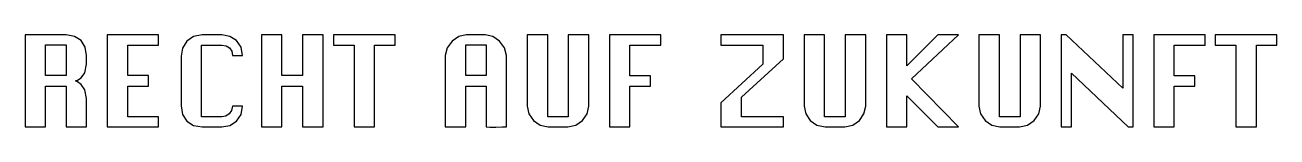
# Model space of a CAD drawing. Extents: x 16 to 195, y 270 to 283.
import ezdxf

# ---------------------------------------------------------------- set-up
doc = ezdxf.new("R2010")
doc.units = 0

msp = doc.modelspace()

# ---------------------------------------------------------------- linework, layer by layer
at = {"layer": 'Layer 1', "color": 7}
for points in [[(15.631503, 269.895275), (18.558962, 269.895275), (18.558962, 275.76783), (21.504057, 275.76783), (21.504057, 269.895275), (24.431517, 269.895275), (24.431517, 273.986665), (24.184623, 275.221136), (23.637929, 275.997089), (23.10887, 276.402701), (22.861975, 276.526148), (23.10887, 276.614328), (23.637929, 276.949399), (24.184623, 277.672446), (24.431517, 278.906917), (24.431517, 280.176659), (24.219894, 281.375859), (23.637929, 282.31053), (22.703258, 282.91013), (21.504057, 283.12175), (15.631503, 283.12175), (15.631503, 269.895275)], [(55.310889, 283.12175), (55.310889, 277.26683), (52.365794, 277.26683), (52.365794, 283.12175), (49.438334, 283.12175), (49.438334, 269.895275), (52.365794, 269.895275), (52.365794, 275.76783), (55.310889, 275.76783), (55.310889, 269.895275), (58.238349, 269.895275), (58.238349, 283.12175), (55.310889, 283.12175)], [(105.060032, 275.76783), (105.060032, 277.249195), (102.114932, 277.249195), (102.114932, 281.65802), (106.523762, 281.65802), (106.523762, 283.12175), (99.187474, 283.12175), (99.187474, 269.895275), (102.114932, 269.895275), (102.114932, 275.76783), (105.060032, 275.76783)], [(182.866852, 275.76783), (182.866852, 277.249195), (179.921762, 277.249195), (179.921762, 281.65802), (184.330582, 281.65802), (184.330582, 283.12175), (176.994302, 283.12175), (176.994302, 269.895275), (179.921762, 269.895275), (179.921762, 275.76783), (182.866852, 275.76783)]]:
    msp.add_lwpolyline(points, close=True, dxfattribs=at)
for points in [[(33.266799, 275.76783), (33.266799, 277.26683), (30.321704, 277.26683), (30.321704, 281.65802), (34.730529, 281.65802), (34.730529, 283.12175), (27.394245, 283.12175), (27.394245, 269.895275), (34.730529, 269.895275), (34.730529, 271.37664), (30.321704, 271.37664), (30.321704, 275.76783), (33.266799, 275.76783)], [(43.759771, 283.12175), (40.973394, 283.12175), (39.738923, 282.874856), (38.768981, 282.204714), (38.151746, 281.234773), (37.940122, 280.088478), (37.940122, 272.946182), (38.151746, 271.711711), (38.768981, 270.74177), (39.738923, 270.106899), (40.973394, 269.895275), (43.759771, 269.895275), (44.923701, 270.106899), (45.876007, 270.724134), (46.510878, 271.67644), (46.740137, 272.875641), (45.294042, 272.875641), (45.170595, 272.258405), (44.835525, 271.782252), (44.341736, 271.464817), (43.759771, 271.359005), (40.867582, 271.359005), (40.867582, 281.65802), (43.759771, 281.65802), (44.381416, 281.556617), (44.870795, 281.252408), (45.18823, 280.785073), (45.294042, 280.15902), (46.740137, 280.15902), (46.510878, 281.375855), (45.876007, 282.310526), (44.923701, 282.910126), (43.759771, 283.12175), (43.759771, 283.12175)], [(68.537364, 283.12175), (59.719714, 283.12175), (59.719714, 281.65802), (62.664809, 281.65802), (62.664809, 269.895275), (65.592268, 269.895275), (65.592268, 281.65802), (68.537364, 281.65802), (68.537364, 283.12175)], [(78.712893, 283.12175), (77.654775, 282.874856), (76.684833, 282.22235), (75.979421, 281.270043), (75.714892, 280.141384), (75.714892, 269.895275), (78.642351, 269.895275), (78.642351, 275.76783), (81.534541, 275.76783), (81.534541, 269.895275), (82.081235, 269.877635), (82.945365, 269.877635), (83.844765, 269.895275), (84.479636, 269.895275), (84.479636, 280.141384), (84.197471, 281.252408), (83.474424, 282.204714), (82.504482, 282.874856), (81.428729, 283.12175), (78.712893, 283.12175)], [(90.352193, 283.12175), (87.424733, 283.12175), (87.424733, 272.875641), (87.653992, 271.764617), (88.306498, 270.812311), (89.258804, 270.142169), (90.422734, 269.895275), (93.226746, 269.895275), (94.390676, 270.142169), (95.342982, 270.812311), (95.977853, 271.764617), (96.224747, 272.875641), (96.224747, 283.12175), (93.297288, 283.12175), (93.297288, 271.359005), (90.352193, 271.359005), (90.352193, 283.12175)], [(124.053212, 283.12175), (115.112112, 283.12175), (115.112112, 281.65802), (121.125752, 281.65802), (121.125752, 278.906913), (115.112112, 273.387064), (115.112112, 269.895275), (124.053212, 269.895275), (124.053212, 271.37664), (118.039572, 271.37664), (118.039572, 274.198288), (124.053212, 279.700502), (124.053212, 283.12175)], [(129.943382, 283.12175), (127.015922, 283.12175), (127.015922, 272.875641), (127.245182, 271.764617), (127.897692, 270.812311), (128.850002, 270.142169), (130.013932, 269.895275), (132.817942, 269.895275), (133.981872, 270.142169), (134.934172, 270.812311), (135.569052, 271.764617), (135.815942, 272.875641), (135.815942, 283.12175), (132.888482, 283.12175), (132.888482, 271.359005), (129.943382, 271.359005), (129.943382, 283.12175)], [(146.114952, 283.12175), (141.706132, 278.677654), (141.706132, 283.12175), (138.778672, 283.12175), (138.778672, 269.895275), (141.706132, 269.895275), (141.706132, 274.357006), (146.114952, 269.895275), (149.060052, 269.895275), (142.376272, 276.790677), (149.060052, 283.12175), (146.114952, 283.12175)], [(154.932562, 283.12175), (152.005102, 283.12175), (152.005102, 272.875641), (152.234362, 271.764617), (152.886862, 270.812311), (153.839172, 270.142169), (155.003102, 269.895275), (157.807112, 269.895275), (158.971042, 270.142169), (159.923352, 270.812311), (160.558222, 271.764617), (160.805112, 272.875641), (160.805112, 283.12175), (157.877652, 283.12175), (157.877652, 271.359005), (154.932562, 271.359005), (154.932562, 283.12175)], [(165.231592, 277.619536), (173.343822, 269.895275), (174.049232, 269.895275), (174.049232, 283.12175), (172.567872, 283.12175), (172.567872, 275.46803), (164.455632, 283.12175), (163.767862, 283.12175), (163.767862, 269.895275), (165.231592, 269.895275), (165.231592, 277.619536)], [(194.611922, 283.12175), (185.794272, 283.12175), (185.794272, 281.65802), (188.739372, 281.65802), (188.739372, 269.895275), (191.666832, 269.895275), (191.666832, 281.65802), (194.611922, 281.65802), (194.611922, 283.12175)], [(18.558962, 277.26683), (18.558962, 281.675655), (21.504057, 281.675655), (21.504057, 277.26683), (18.558962, 277.26683)], [(78.642353, 277.26683), (78.642353, 281.675655), (81.534543, 281.675655), (81.534543, 277.26683), (78.642353, 277.26683)]]:
    msp.add_lwpolyline(points, dxfattribs=at)

doc.saveas('drawing.dxf')
